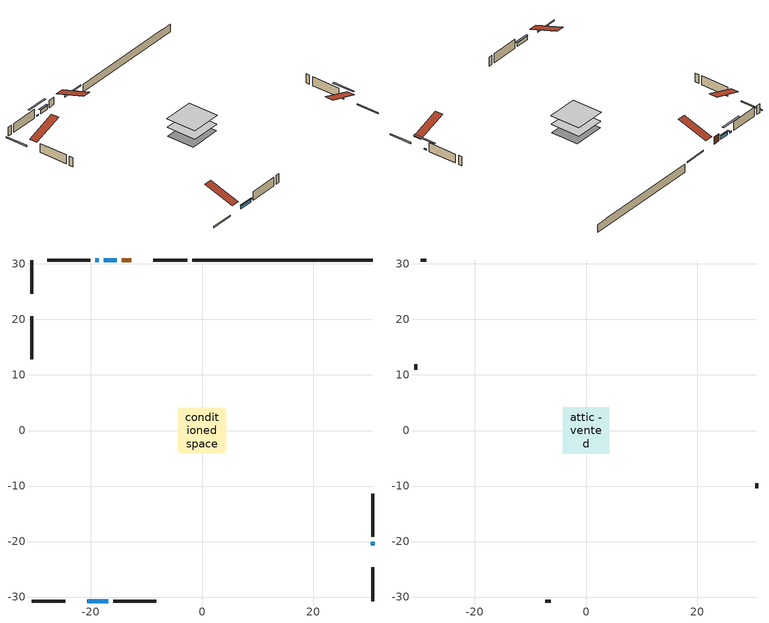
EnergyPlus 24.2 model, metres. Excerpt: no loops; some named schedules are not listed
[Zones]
conditioned space
 floor adiabatic (AdiabaticFloorConstruction): -4.09,-4.09 -4.09,4.09 4.09,4.09 4.09,-4.09 z0.67
 floor foundation (Slab1 construction): -4.36,-3.75 -4.36,3.75 4.36,3.75 4.36,-3.75 z-1.46
 wall outside (RimJoist1 construction): -2.68,30.72 -8.77,30.72 / -30.72,-30.72 -24.63,-30.72 / -30.72,30.72 -30.72,24.63 / 30.72,-30.72 30.72,-24.63 z0.67:0.97
 wall outside (AdiabaticWallConstruction 1): -12.77,30.72 -14.45,30.72 z0.67:2.7
 wall outside (AdiabaticWallConstruction): -15.38,30.72 -17.71,30.72 z0.67:1.63; -18.63,30.72 -19.2,30.72 / 30.72,-20.63 30.72,-20.06 z0.67:1.03; -20.63,-30.72 -16.93,-30.72 z0.67:1.59
 wall outside (Wall1 construction): -20.13,30.72 -27.89,30.72 / -16,-30.72 -8.24,-30.72 / -30.72,20.63 -30.72,12.87 / 30.72,-19.13 30.72,-11.38 z0.67:3.11
 wall foundation (FoundationWall1 construction): -1.75,30.72,-1.46 -1.75,30.72,0.67 27.47,30.72,0.67 27.47,30.72,0.55 30.72,30.72,0.55 30.72,30.72,-1.46
 window (WindowConstruction): -15.38,30.72 -17.7,30.72 z0.67:1.63
 window (WindowConstruction 3): -18.63,30.72 -19.2,30.72 z0.67:1.02
 window (WindowConstruction 1): -20.63,-30.72 -16.93,-30.72 z0.67:1.59
 window (WindowConstruction 2): 30.72,-20.63 30.72,-20.06 z0.67:1.02
 door (Door): -12.77,30.72 -14.45,30.72 z0.67:2.7
 ceiling adiabatic (AdiabaticFloorConstruction): 4.09,-4.09 4.09,4.09 -4.09,4.09 -4.09,-4.09 z0.67
attic - vented
 floor to conditioned space (Floor1 construction Reversed): -4.17,-4.17 -4.17,4.17 4.17,4.17 4.17,-4.17 z3.11
 wall outside (Wall2 construction): -28.82,30.72 -29.79,30.72 / -7.31,-30.72 -6.34,-30.72 / -30.72,11.94 -30.72,10.97 / 30.72,-10.45 30.72,-9.47 z0.67:3.11
 roof outside (Roof1 construction): -11.84,30.72,3.11 -11.84,22.59,5.82 -9.7,22.59,5.82 -9.7,30.72,3.11; -21.56,-30.72,3.11 -21.56,-22.59,5.82 -23.7,-22.59,5.82 -23.7,-30.72,3.11; -30.72,21.56,3.11 -22.59,21.56,5.82 -22.59,23.7,5.82 -30.72,23.7,3.11; 30.72,-21.56,3.11 22.59,-21.56,5.82 22.59,-23.7,5.82 30.72,-23.7,3.11
shading: -17.91,30.72 -15.18,30.72 -15.18,31.13 -17.91,31.13 z1.83; -21.93,30.72 -15.9,30.72 -15.9,31.13 -21.93,31.13 z3.75; -16.73,-30.72 -20.83,-30.72 -20.83,-31.13 -16.73,-31.13 z1.79; 30.72,-17.33 30.72,-23.36 31.13,-23.36 31.13,-17.33 z3.75
[Building]
Building 1: Terrain=Suburbs
[Site:Location]
Winnipeg Intl AP_MB: Latitude {deg}=49.91; Longitude {deg}=-97.24; Time Zone {hr}=-6; Elevation {m}=239; Keep Site Location Information=Yes
[Site:GroundTemperature:Shallow]
-2.46526, -5.11642, -5.32873, -4.07063, 0.979979, 6.00706, 10.3653, 13.1261, 13.3606, 11.1152, 6.8681, 1.99523
[Site:WaterMainsTemperature]
Calculation Method=Schedule; Temperature Schedule=mains temperature schedule
[Material] Roughness=Rough; Thermal Absorptance=0.9
Name | Thickness {m} | Conductivity {W/m-K} | Density {kg/m3} | Specific Heat {J/kg-K} | Solar Absorptance | Visible Absorptance
asphalt or fiberglass shingles | 0.00635 | 0.162714 | 1121.4 | 1465.45 | 0.84 | 0.84
ceiling stud and cavity | 0.1397 | 0.117536 | 65.682 | 1177.47 | 0.7 | 0.7
concrete 4.0 in. | 0.1016 | 1.803125 | 2242.8 | 837.4 | 0.7 | 0.7
concrete 8.0 in. | 0.2032 | 1.803125 | 2242.8 | 837.4 | 0.7 | 0.7
door material | 0.04445 | 0.188738 | 512.64 | 1214.23 | 0.7 | 0.7
exterior vertical ins | 0.00216305 | 0.029427 | 32.04 | 1214.23 | 0.7 | 0.7
floor covering | 0.0127 | 0.0433444 | 54.468 | 1339.84 | 0.6 | 0.6
floor rigid ins; wall rigid ins | 0.512978 | 0.029427 | 32.04 | 1214.23 | 0.7 | 0.7
floor stud and cavity | 0.1397 | 1.75129 | 37.0049 | 1207.88 | 0.7 | 0.7
furniture material conditioned space 1 | 0.1524 | 0.115458 | 640.8 | 1214.23 | 0.6 | 0.6
gypsum board | 0.0127 | 0.160291 | 801 | 837.4 | 0.6 | 0.6
osb sheathing 0.5 in. | 0.0127 | 0.115458 | 512.64 | 1214.23 | 0.7 | 0.7
osb sheathing 0.75 in. | 0.01905 | 0.115458 | 512.64 | 1214.23 | 0.7 | 0.7
rim joist stud and cavity | 0.0508 | 0.648972 | 50.32683 | 1063.81 | 0.6 | 0.6
wall stud and cavity | 0.1397 | 0.168807 | 139.0536 | 1170.24 | 0.7 | 0.7
wall stud and cavity 1 | 0.0889 | 6.9971 | 50.32683 | 1063.81 | 0.6 | 0.6
wall stud and cavity 2 | 0.0889 | 0.380278 | 52.3479 | 1209.89 | 0.7 | 0.7
wall stud and cavity 3 | 0.0889 | 0.391764 | 83.0341 | 1211.67 | 0.7 | 0.7
wood siding | 0.0254 | 0.102417 | 544.68 | 1172.36 | 0.4 | 0.4
wood siding 1 | 0.00254 | 0.102417 | 544.68 | 1172.36 | 0.4 | 0.4
wood siding 2; wood siding 3; wood siding 4 | 0.0254 | 0.102417 | 544.68 | 1172.36 | 0.7 | 0.7
[WindowMaterial:SimpleGlazingSystem]
Name | U-Factor {W/m2-K} | Solar Heat Gain Coefficient
WindowMaterial | 2.31265 | 0.56
WindowMaterial 1 | 2.96278 | 0.62
WindowMaterial 2 | 2.67945 | 0.43
WindowMaterial 3 | 3.071798 | 0.43
[Construction]
AdiabaticFloorConstruction: floor stud and cavity, floor rigid ins, osb sheathing 0.75 in., floor covering
AdiabaticWallConstruction: wood siding 3, wall rigid ins, wall stud and cavity 2, gypsum board
AdiabaticWallConstruction 1: wood siding 4, wall rigid ins, wall stud and cavity 2, gypsum board
Door: door material
Floor1 construction Reversed: gypsum board, ceiling stud and cavity
FoundationWall1 construction: concrete 8.0 in.
furniture construction conditioned space 1: furniture material conditioned space 1
PartitionWallConstruction: gypsum board, wall stud and cavity 3, gypsum board
RimJoist1 construction: wood siding 2, rim joist stud and cavity
Roof1 construction: asphalt or fiberglass shingles
Slab1 construction: concrete 4.0 in.
Wall1 construction: wood siding, osb sheathing 0.5 in., wall stud and cavity, gypsum board
Wall2 construction: wood siding 1, wall stud and cavity 1
WindowConstruction: WindowMaterial
WindowConstruction 1: WindowMaterial 1
WindowConstruction 2: WindowMaterial 2
WindowConstruction 3: WindowMaterial 3
[Zone] Multiplier=1; Part of Total Floor Area=Yes
Name | Volume {m3}
attic - vented | 30.6821
conditioned space | 331.3
[Space]
Name | Zone | Volume {m3}
attic - vented 1 | attic - vented | 30.6821
conditioned space 1 | conditioned space | 331.3
[ZoneInfiltration:EffectiveLeakageArea]
infil attic - vented 1: Zone or Space=attic - vented 1; Schedule=Always On Discrete; Effective Air Leakage Area {cm2}=2324; Stack Coefficient=0.000358075; Wind Coefficient=1.27852e-05
[ZoneMixing]
whole house fan mix: Zone or Space=attic - vented; Schedule=Always On Continuous; Design Flow Rate Calculation Method=Flow/Zone; Design Flow Rate {m3/s}=0; Source Zone or Space=conditioned space
[SurfaceProperty:ExposedFoundationPerimeter]
Slab1: Exposed Perimeter Calculation Method=TotalExposedPerimeter; Total Exposed Perimeter {m}=32.472
[InternalMass] Zone or ZoneList=conditioned space; Space or SpaceList=conditioned space 1
Name | Construction | Surface Area {m2}
furniture mass conditioned space 1 | furniture construction conditioned space 1 | 53.0119
partition wall mass | PartitionWallConstruction | 132.53
[Lights]
interior lighting: Zone or ZoneList or Space or SpaceList=conditioned space 1; Schedule=interior lighting schedule; Design Level Calculation Method=LightingLevel; Lighting Level {W}=343.2; Return Air Fraction=0; Fraction Radiant=0.6; Fraction Visible=0.2; Fraction Replaceable=1
[People]
occupants: Zone or ZoneList or Space or SpaceList=conditioned space 1; Number of People Schedule=occupants schedule; Number of People Calculation Method=People; Number of People=3; Fraction Radiant=0.314171; Sensible Heat Fraction=0.56303; Activity Level Schedule=occupants activity schedule; Carbon Dioxide Generation Rate {m3/s-W}=0; Enable ASHRAE 55 Comfort Warnings=No; Mean Radiant Temperature Calculation Type=EnclosureAveraged
[ElectricEquipment] Zone or ZoneList or Space or SpaceList=conditioned space 1; Design Level Calculation Method=EquipmentLevel
Name | Schedule | Design Level {W} | Fraction Latent | Fraction Radiant | Fraction Lost
clothes dryer | clothes dryer schedule | 140.772 | 0.015 | 0.081 | 0.85
clothes washer | clothes washer schedule | 32.1985 | 0.03 | 0.162 | 0.7
cooking range | cooking range schedule | 215.147 | 0.08 | 0.432 | 0.2
dishwasher | dishwasher schedule | 66.8632 | 0.3 | 0.18 | 0.4
fridge | fridge schedule | 72.9452 | 0 | 0.6 | 0
mech vent house fan | mech vent house fan schedule | 0 | 0 | 0 | 1
mech vent house fan cfis | mech vent house fan cfis schedule | 0 | 0 | 0 | 0
misc plug loads | misc plug loads schedule | 494.7 | 0.045 | 0.513 | 0.1
whole house fan | Always On Discrete | 0 | 0 | 0 | 1
[OtherEquipment] Zone or ZoneList or Space or SpaceList=conditioned space 1; Design Level Calculation Method=EquipmentLevel
Name | Fuel Type | Schedule | Design Level {W} | Fraction Latent | Fraction Radiant | Fraction Lost
clothes dryer 1 | Electricity | clothes dryer schedule | 0 | 0.015 | 0.081 | 0.85
cooking range 1 | Electricity | cooking range schedule | 0 | 0.08 | 0.432 | 0.2
general water use latent | None | general water use schedule | 62.594 | 1 | 0 | 0
general water use sensible | None | general water use schedule | -61.6891 | 0 | 0.6 | 0
mech vent house fan latent load | None | Always On Discrete | 0 | 1 | 0 | 0
mech vent house fan sensible load | None | Always On Discrete | 0 | 0 | 0 | 0
water heater energy adjustment1 | NaturalGas | Always On Discrete | 0.01 | 0 | 0 | 1
[ZoneInfiltration:DesignFlowRate] Zone or ZoneList or Space or SpaceList=conditioned space 1; Schedule=Always On Discrete; Design Flow Rate Calculation Method=Flow/Zone; Design Flow Rate {m3/s}=0
infil flow; natural vent flow; whole house fan flow
[Foundation:Kiva]
Foundation Kiva 1: Initial Indoor Air Temperature {C}=21; Wall Height Above Grade {m}=0.670011; Wall Depth Below Slab {m}=0.2032; Custom Block Material Name 1=exterior vertical ins; Custom Block Depth 1 {m}=2.13; Custom Block X Position 1 {m}=0.2032; Custom Block Z Position 1 {m}=0
[Foundation:Kiva:Settings]
Soil Conductivity {W/m-K}=0.849921; Soil Density {kg/m3}=1842.3; Soil Specific Heat {J/kg-K}=418.7; Ground Solar Absorptivity=0.9; Ground Thermal Absorptivity=0.9; Ground Surface Roughness {m}=0.03; Far-Field Width {m}=40; Deep-Ground Boundary Condition=ZeroFlux; Deep-Ground Depth {m}=40; Minimum Cell Dimension {m}=0.2; Maximum Cell Growth Coefficient=3; Simulation Timestep=Timestep
[Exterior:Lights]
exterior lighting: Schedule=exterior lighting schedule; Design Level {W}=75.6
[EnergyManagementSystem:GlobalVariable]
infil_program_Qfan
infil_program_Qinf
natural_vent_program_Qnv
natural_vent_program_Qwhf
[EnergyManagementSystem:Sensor]
Name | Output:Variable or Output:Meter Index Key | Output:Variable or Output:Meter
airflow_gain | infil flow | Infiltration Sensible Heat Gain Energy
airflow_gain_1 | natural vent flow | Infiltration Sensible Heat Gain Energy
airflow_gain_2 | whole house fan flow | Infiltration Sensible Heat Gain Energy
airflow_loss | infil flow | Infiltration Sensible Heat Loss Energy
airflow_loss_1 | natural vent flow | Infiltration Sensible Heat Loss Energy
airflow_loss_2 | whole house fan flow | Infiltration Sensible Heat Loss Energy
clg_load_cond |  | Cooling:EnergyTransfer:Zone:CONDITIONED SPACE
clg_sp_s; clg_sp_s_1 | cooling setpoint | Schedule Value
clothes_dryer_exhaust_0_sch_s | clothes dryer exhaust 0 schedule | Schedule Value
cool_season | cooling season schedule | Schedule Value
htg_load_cond |  | Heating:EnergyTransfer:Zone:CONDITIONED SPACE
htg_sp_s; htg_sp_s_1 | heating setpoint | Schedule Value
ig_ee_conv | clothes dryer | Electric Equipment Convective Heating Energy
ig_ee_conv_2 | cooking range | Electric Equipment Convective Heating Energy
ig_ee_conv_4 | fridge | Electric Equipment Convective Heating Energy
ig_ee_conv_5 | misc plug loads | Electric Equipment Convective Heating Energy
ig_ee_conv_6 | whole house fan | Electric Equipment Convective Heating Energy
ig_ee_rad | clothes dryer | Electric Equipment Radiant Heating Energy
ig_ee_rad_2 | cooking range | Electric Equipment Radiant Heating Energy
ig_ee_rad_4 | fridge | Electric Equipment Radiant Heating Energy
ig_ee_rad_5 | misc plug loads | Electric Equipment Radiant Heating Energy
ig_ee_rad_6 | whole house fan | Electric Equipment Radiant Heating Energy
ig_lgt_conv | interior lighting | Lights Convective Heating Energy
ig_lgt_rad | interior lighting | Lights Radiant Heating Energy
ig_lgt_vis | interior lighting | Lights Visible Radiation Heating Energy
ig_oe_conv | clothes dryer 1 | Other Equipment Convective Heating Energy
ig_oe_conv_1 | cooking range 1 | Other Equipment Convective Heating Energy
ig_oe_conv_2 | general water use latent | Other Equipment Convective Heating Energy
ig_oe_conv_3 | general water use sensible | Other Equipment Convective Heating Energy
ig_oe_conv_4 | water heater energy adjustment1 | Other Equipment Convective Heating Energy
ig_oe_rad | clothes dryer 1 | Other Equipment Radiant Heating Energy
ig_oe_rad_1 | cooking range 1 | Other Equipment Radiant Heating Energy
ig_oe_rad_2 | general water use latent | Other Equipment Radiant Heating Energy
ig_oe_rad_3 | general water use sensible | Other Equipment Radiant Heating Energy
ig_oe_rad_4 | water heater energy adjustment1 | Other Equipment Radiant Heating Energy
ig_ppl_conv | occupants | People Convective Heating Energy
ig_ppl_rad | occupants | People Radiant Heating Energy
im_conv | furniture mass conditioned space 1 | Surface Inside Face Convection Heat Gain Energy
im_conv_1 | partition wall mass | Surface Inside Face Convection Heat Gain Energy
im_ig | furniture mass conditioned space 1 | Surface Inside Face Internal Gains Radiation Heat Gain Energy
im_ig_1 | partition wall mass | Surface Inside Face Internal Gains Radiation Heat Gain Energy
im_lgt | furniture mass conditioned space 1 | Surface Inside Face Lights Radiation Heat Gain Energy
im_lgt_1 | partition wall mass | Surface Inside Face Lights Radiation Heat Gain Energy
im_sol | furniture mass conditioned space 1 | Surface Inside Face Solar Radiation Heat Gain Energy
im_sol_1 | partition wall mass | Surface Inside Face Solar Radiation Heat Gain Energy
im_surf | furniture mass conditioned space 1 | Surface Inside Face Net Surface Thermal Radiation Heat Gain Energy
im_surf_1 | partition wall mass | Surface Inside Face Net Surface Thermal Radiation Heat Gain Energy
mv_conv | mech vent house fan | Electric Equipment Convective Heating Energy
mv_conv_1 | mech vent house fan cfis | Electric Equipment Convective Heating Energy
mv_conv_2 | mech vent house fan latent load | Other Equipment Convective Heating Energy
mv_conv_3 | mech vent house fan sensible load | Other Equipment Convective Heating Energy
mv_rad | mech vent house fan | Electric Equipment Radiant Heating Energy
mv_rad_1 | mech vent house fan cfis | Electric Equipment Radiant Heating Energy
mv_rad_2 | mech vent house fan latent load | Other Equipment Radiant Heating Energy
mv_rad_3 | mech vent house fan sensible load | Other Equipment Radiant Heating Energy
natural_vent_s | natural vent schedule | Schedule Value
out_pb_s |  | Site Outdoor Air Barometric Pressure
out_wt_s |  | Site Outdoor Air Humidity Ratio
site_vw_s |  | Site Wind Speed
ss_back_out | Window1 | Surface Window Shortwave from Zone Back Out Window Heat Transfer Rate
ss_back_out_1 | Window11 | Surface Window Shortwave from Zone Back Out Window Heat Transfer Rate
ss_back_out_2 | Window4 | Surface Window Shortwave from Zone Back Out Window Heat Transfer Rate
ss_back_out_3 | Window9 | Surface Window Shortwave from Zone Back Out Window Heat Transfer Rate
ss_conv | Door1 | Surface Inside Face Convection Heat Gain Energy
ss_conv_1 | Window1 | Surface Inside Face Convection Heat Gain Energy
ss_conv_2 | Window11 | Surface Inside Face Convection Heat Gain Energy
ss_conv_3 | Window4 | Surface Inside Face Convection Heat Gain Energy
ss_conv_4 | Window9 | Surface Inside Face Convection Heat Gain Energy
ss_ig | Door1 | Surface Inside Face Internal Gains Radiation Heat Gain Energy
ss_ig_1 | Window1 | Surface Inside Face Internal Gains Radiation Heat Gain Energy
ss_ig_2 | Window11 | Surface Inside Face Internal Gains Radiation Heat Gain Energy
ss_ig_3 | Window4 | Surface Inside Face Internal Gains Radiation Heat Gain Energy
ss_ig_4 | Window9 | Surface Inside Face Internal Gains Radiation Heat Gain Energy
ss_lgt | Door1 | Surface Inside Face Lights Radiation Heat Gain Energy
ss_sol | Door1 | Surface Inside Face Solar Radiation Heat Gain Energy
ss_surf | Door1 | Surface Inside Face Net Surface Thermal Radiation Heat Gain Energy
ss_surf_1 | Window1 | Surface Inside Face Net Surface Thermal Radiation Heat Gain Energy
ss_surf_2 | Window11 | Surface Inside Face Net Surface Thermal Radiation Heat Gain Energy
ss_surf_3 | Window4 | Surface Inside Face Net Surface Thermal Radiation Heat Gain Energy
ss_surf_4 | Window9 | Surface Inside Face Net Surface Thermal Radiation Heat Gain Energy
ss_trans_in | Window1 | Surface Window Transmitted Solar Radiation Rate
ss_trans_in_1 | Window11 | Surface Window Transmitted Solar Radiation Rate
ss_trans_in_2 | Window4 | Surface Window Transmitted Solar Radiation Rate
ss_trans_in_3 | Window9 | Surface Window Transmitted Solar Radiation Rate
ss_trans_out | Window1 | Surface Inside Face Initial Transmitted Diffuse Transmitted Out Window Solar Radiation Rate
ss_trans_out_1 | Window11 | Surface Inside Face Initial Transmitted Diffuse Transmitted Out Window Solar Radiation Rate
ss_trans_out_2 | Window4 | Surface Inside Face Initial Transmitted Diffuse Transmitted Out Window Solar Radiation Rate
ss_trans_out_3 | Window9 | Surface Inside Face Initial Transmitted Diffuse Transmitted Out Window Solar Radiation Rate
s_conv | Floor1 | Surface Inside Face Convection Heat Gain Energy
s_conv_1 | FoundationWall1 | Surface Inside Face Convection Heat Gain Energy
s_conv_10 | Wall1:180 | Surface Inside Face Convection Heat Gain Energy
s_conv_11 | Wall1:270 | Surface Inside Face Convection Heat Gain Energy
s_conv_12 | Wall1:90 | Surface Inside Face Convection Heat Gain Energy
s_conv_2 | inferred conditioned ceiling | Surface Inside Face Convection Heat Gain Energy
s_conv_3 | inferred conditioned floor | Surface Inside Face Convection Heat Gain Energy
s_conv_4 | RimJoist1:0 | Surface Inside Face Convection Heat Gain Energy
s_conv_5 | RimJoist1:180 | Surface Inside Face Convection Heat Gain Energy
s_conv_6 | RimJoist1:270 | Surface Inside Face Convection Heat Gain Energy
s_conv_7 | RimJoist1:90 | Surface Inside Face Convection Heat Gain Energy
s_conv_8 | Slab1 | Surface Inside Face Convection Heat Gain Energy
s_conv_9 | Wall1:0 | Surface Inside Face Convection Heat Gain Energy
s_ig | Floor1 | Surface Inside Face Internal Gains Radiation Heat Gain Energy
s_ig_1 | FoundationWall1 | Surface Inside Face Internal Gains Radiation Heat Gain Energy
s_ig_10 | Wall1:180 | Surface Inside Face Internal Gains Radiation Heat Gain Energy
s_ig_11 | Wall1:270 | Surface Inside Face Internal Gains Radiation Heat Gain Energy
s_ig_12 | Wall1:90 | Surface Inside Face Internal Gains Radiation Heat Gain Energy
s_ig_2 | inferred conditioned ceiling | Surface Inside Face Internal Gains Radiation Heat Gain Energy
s_ig_3 | inferred conditioned floor | Surface Inside Face Internal Gains Radiation Heat Gain Energy
s_ig_4 | RimJoist1:0 | Surface Inside Face Internal Gains Radiation Heat Gain Energy
s_ig_5 | RimJoist1:180 | Surface Inside Face Internal Gains Radiation Heat Gain Energy
s_ig_6 | RimJoist1:270 | Surface Inside Face Internal Gains Radiation Heat Gain Energy
s_ig_7 | RimJoist1:90 | Surface Inside Face Internal Gains Radiation Heat Gain Energy
s_ig_8 | Slab1 | Surface Inside Face Internal Gains Radiation Heat Gain Energy
s_ig_9 | Wall1:0 | Surface Inside Face Internal Gains Radiation Heat Gain Energy
s_lgt | Floor1 | Surface Inside Face Lights Radiation Heat Gain Energy
s_lgt_1 | FoundationWall1 | Surface Inside Face Lights Radiation Heat Gain Energy
s_lgt_10 | Wall1:180 | Surface Inside Face Lights Radiation Heat Gain Energy
s_lgt_11 | Wall1:270 | Surface Inside Face Lights Radiation Heat Gain Energy
s_lgt_12 | Wall1:90 | Surface Inside Face Lights Radiation Heat Gain Energy
s_lgt_2 | inferred conditioned ceiling | Surface Inside Face Lights Radiation Heat Gain Energy
s_lgt_3 | inferred conditioned floor | Surface Inside Face Lights Radiation Heat Gain Energy
s_lgt_4 | RimJoist1:0 | Surface Inside Face Lights Radiation Heat Gain Energy
s_lgt_5 | RimJoist1:180 | Surface Inside Face Lights Radiation Heat Gain Energy
s_lgt_6 | RimJoist1:270 | Surface Inside Face Lights Radiation Heat Gain Energy
s_lgt_7 | RimJoist1:90 | Surface Inside Face Lights Radiation Heat Gain Energy
s_lgt_8 | Slab1 | Surface Inside Face Lights Radiation Heat Gain Energy
s_lgt_9 | Wall1:0 | Surface Inside Face Lights Radiation Heat Gain Energy
s_sol | Floor1 | Surface Inside Face Solar Radiation Heat Gain Energy
s_sol_1 | FoundationWall1 | Surface Inside Face Solar Radiation Heat Gain Energy
s_sol_10 | Wall1:180 | Surface Inside Face Solar Radiation Heat Gain Energy
s_sol_11 | Wall1:270 | Surface Inside Face Solar Radiation Heat Gain Energy
s_sol_12 | Wall1:90 | Surface Inside Face Solar Radiation Heat Gain Energy
s_sol_2 | inferred conditioned ceiling | Surface Inside Face Solar Radiation Heat Gain Energy
s_sol_3 | inferred conditioned floor | Surface Inside Face Solar Radiation Heat Gain Energy
s_sol_4 | RimJoist1:0 | Surface Inside Face Solar Radiation Heat Gain Energy
s_sol_5 | RimJoist1:180 | Surface Inside Face Solar Radiation Heat Gain Energy
s_sol_6 | RimJoist1:270 | Surface Inside Face Solar Radiation Heat Gain Energy
s_sol_7 | RimJoist1:90 | Surface Inside Face Solar Radiation Heat Gain Energy
s_sol_8 | Slab1 | Surface Inside Face Solar Radiation Heat Gain Energy
s_sol_9 | Wall1:0 | Surface Inside Face Solar Radiation Heat Gain Energy
s_surf | Floor1 | Surface Inside Face Net Surface Thermal Radiation Heat Gain Energy
s_surf_1 | FoundationWall1 | Surface Inside Face Net Surface Thermal Radiation Heat Gain Energy
s_surf_10 | Wall1:180 | Surface Inside Face Net Surface Thermal Radiation Heat Gain Energy
s_surf_11 | Wall1:270 | Surface Inside Face Net Surface Thermal Radiation Heat Gain Energy
s_surf_12 | Wall1:90 | Surface Inside Face Net Surface Thermal Radiation Heat Gain Energy
s_surf_2 | inferred conditioned ceiling | Surface Inside Face Net Surface Thermal Radiation Heat Gain Energy
s_surf_3 | inferred conditioned floor | Surface Inside Face Net Surface Thermal Radiation Heat Gain Energy
s_surf_4 | RimJoist1:0 | Surface Inside Face Net Surface Thermal Radiation Heat Gain Energy
s_surf_5 | RimJoist1:180 | Surface Inside Face Net Surface Thermal Radiation Heat Gain Energy
s_surf_6 | RimJoist1:270 | Surface Inside Face Net Surface Thermal Radiation Heat Gain Energy
s_surf_7 | RimJoist1:90 | Surface Inside Face Net Surface Thermal Radiation Heat Gain Energy
s_surf_8 | Slab1 | Surface Inside Face Net Surface Thermal Radiation Heat Gain Energy
s_surf_9 | Wall1:0 | Surface Inside Face Net Surface Thermal Radiation Heat Gain Energy
[EnergyManagementSystem:Actuator]
Name | Actuated Component Unique | Actuated Component Type | Actuated Component Control Type
fridge_schedule_act | fridge schedule | Schedule:Constant | Schedule Value
infil_flow_act | infil flow | Zone Infiltration | Air Exchange Flow Rate
mech_vent_house_fan_cfis_act | mech vent house fan cfis | ElectricEquipment | Electricity Rate
mech_vent_house_fan_latent_load_act | mech vent house fan latent load | OtherEquipment | Power Level
mech_vent_house_fan_sensible_load_act | mech vent house fan sensible load | OtherEquipment | Power Level
natural_vent_flow_act | natural vent flow | Zone Infiltration | Air Exchange Flow Rate
water_heater_ec_adj_act | water heater energy adjustment1 | OtherEquipment | Power Level
whole_house_fan_act | whole house fan | ElectricEquipment | Electricity Rate
whole_house_fan_flow_act | whole house fan flow | Zone Infiltration | Air Exchange Flow Rate
whole_house_fan_mix_act | whole house fan mix | ZoneMixing | Air Exchange Flow Rate
[EnergyManagementSystem:Program]
boiler_hydronic_pump_disaggregate_program: Set boiler_hydronic_pump_primary_htg = boiler_hydronic_pump_s
boiler_hydronic_pump_power_program: Set heating_plr = boiler_plr_s; Set pump_total_eff = boiler_hydronic_pump_rated_mfr / 1000 * 20000.0 / 1.0; Set pump_vfr = boiler_hydronic_pump_mfr_s / 1000; If pump_vfr > 0; Set boiler_hydronic_pump_pressure_rise_act = 1.0 * heating_plr * pump_total_eff / pump_vfr; Else; Set boiler_hydronic_pump_pressure_rise_act = 0; EndIf
